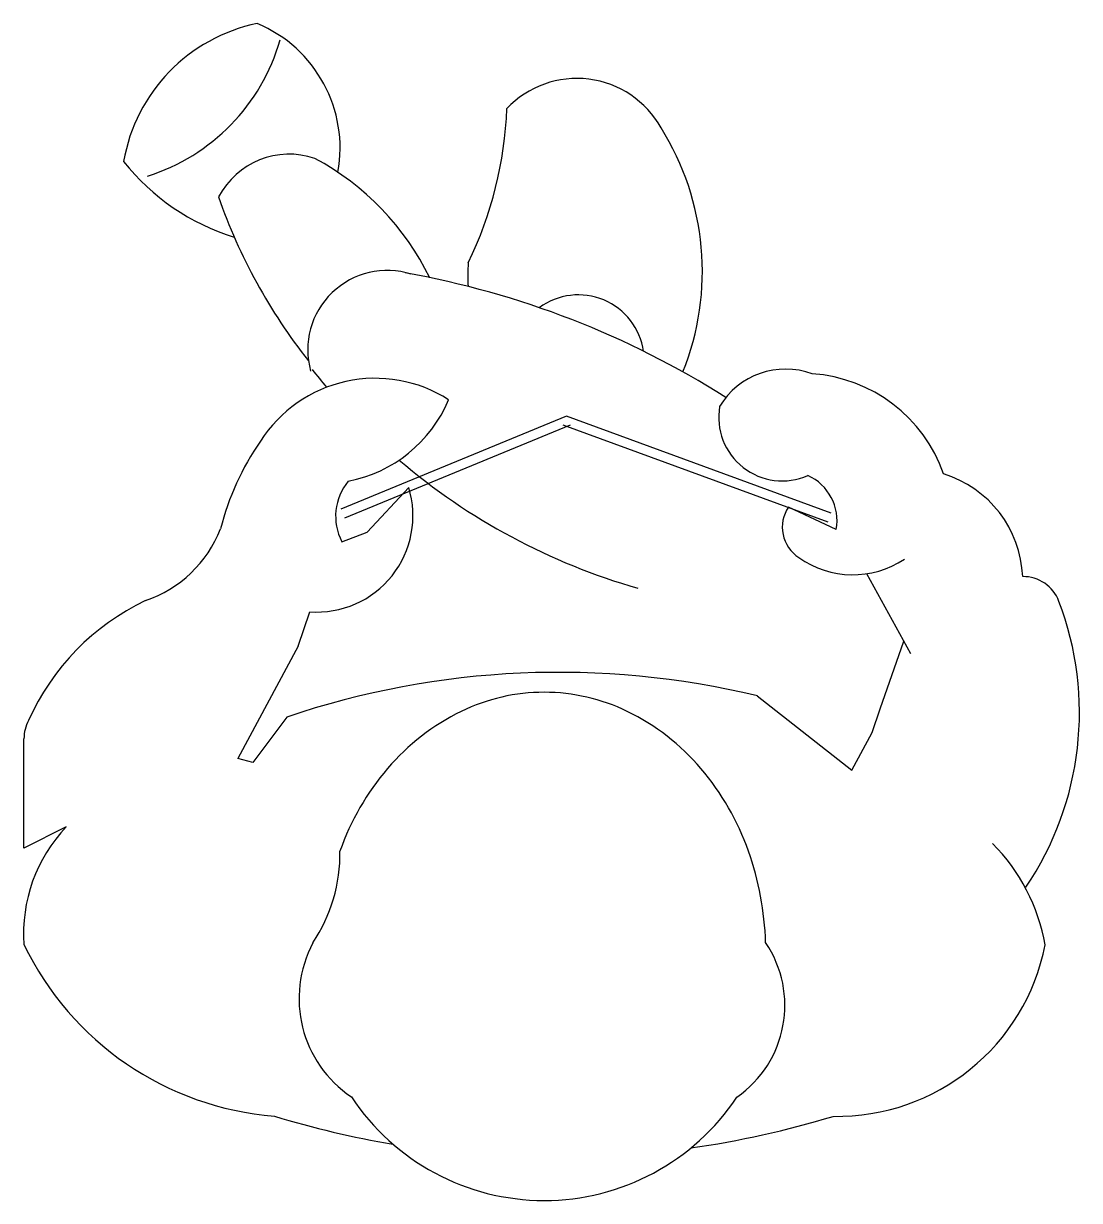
# Model space of a CAD drawing. Extents: x -54.5 to 0.3, y 0.1 to 61.1.
import ezdxf

# ---------------------------------------------------------------- set-up
doc = ezdxf.new("R2010")
doc.units = 0
doc.header["$LTSCALE"] = 50
doc.header["$MEASUREMENT"] = 0
doc.layers.get('0').update_dxf_attribs({"linetype": 'CONTINUOUS'})

msp = doc.modelspace()

# ---------------------------------------------------------------- linework, layer by layer
at = {"color": 0, "linetype": 'ByBlock'}
for p, q in [((-26.355, 40.767), (-38.063, 35.937)), ((-26.164, 40.304), (-37.873, 35.475)), ((-12.606, 35.743), (-26.355, 40.767)), ((-12.778, 35.274), (-26.527, 40.297)), ((-36.689, 34.754), (-34.536, 37.071)), ((-12.352, 34.894), (-14.83, 36.052)), ((-38.013, 34.258), (-36.689, 34.754)), ((-8.486, 28.439), (-10.758, 32.595)), ((-40.279, 28.843), (-39.67, 30.617)), ((-40.279, 28.843), (-43.41, 23.001)), ((-10.076, 25.59), (-8.847, 29.1)), ((-16.446, 26.252), (-11.543, 22.403)), ((-40.869, 25.156), (-42.628, 22.805)), ((-10.481, 24.353), (-10.076, 25.59)), ((-54.506, 18.353), (-54.504, 24.035)), ((-11.543, 22.403), (-10.481, 24.353)), ((-42.628, 22.805), (-43.41, 23.001)), ((-52.307, 19.458), (-54.506, 18.353))]:
    msp.add_line(p, q, dxfattribs=at)
for centre, radius, start, end in [((-40.615, 52.476), 8.848, 101.65187, 170.189), ((-45.1, 54.682), 7, 349.64813, 67.33177), ((-51.204, 63.138), 10.388, 287.43079, 344.07892), ((-25.812, 53.294), 5, 29.12784, 136.58544), ((-49.43, 57.483), 20, 334.04828, 357.84255), ((-33.299, 48.281), 14, 338.12353, 32.13313), ((-40.746, 50.241), 4.123, 71.01132, 152.55481), ((-40.136, 61.284), 11.743, 218.44083, 252.88938), ((-45.98, 41.862), 13.928, 25.88187, 61.83032), ((-16.856, 61.722), 29.167, 199.17584, 218.32276), ((-35.656, 44.209), 4.123, 72.36159, 195.50955), ((-23.475, 48.052), 8, 175.13287, 183.94437), ((-42.815, 2.737), 46.183, 57.61297, 79.89836), ((-25.737, 43.633), 3.429, 8.44788, 126.22109), ((-13.552, 63.658), 33.088, 218.22008, 220.27174), ((-14.975, 39.212), 4, 69.81715, 149.01023), ((-14.102, 35.239), 7.744, 19.09543, 86.24257), ((-36.275, 35.664), 7.071, 57.4076, 147.4076), ((-38.989, 44.352), 7.071, 280.65616, 337.28914), ((-15.153, 40.713), 3.299, 170.25013, 293.71633), ((-30.598, 31.434), 14.142, 145.35563, 165.71977), ((-13.552, 63.658), 33.088, 229.51912, 254.05578), ((-35.443, 35.576), 2.888, 140.78322, 207.16208), ((-14.877, 35.352), 2.566, 349.71214, 65.81608), ((-8.486, 32.212), 5.815, 2.31467, 72.98755), ((-39.317, 35.604), 5, 265.95136, 17.05156), ((-13.289, 35.007), 1.861, 145.86901, 237.36965), ((-50.265, 37.258), 6.403, 288.86946, 338.60313), ((-11.493, 37.335), 4.797, 234.29781, 303.91008), ((-2.66, 30.447), 2, 20.9093, 90.4292), ((-42.846, 19.902), 12.499, 115.33339, 156.03612), ((-15.883, 25.395), 16.155, 325.89509, 20.9093), ((-26.765, -16.488), 43.968, 76.42598, 108.70943), ((-27.506, 16.598), 9.846, 89.98166, 115.91303), ((-27.506, 16.598), 9.846, 64.05028, 89.98166), ((-26.648, 14.831), 11.811, 115.91303, 139.55558), ((-28.366, 14.831), 11.811, 40.40773, 64.05028), ((-52.504, 24.034), 2, 151.82537, 179.98166), ((-25.306, 13.687), 13.574, 139.55558, 160.54634), ((-29.709, 13.688), 13.574, 19.41697, 40.40773), ((-46.528, 13.926), 8, 136.25241, 184.10659), ((-11.421, 11.544), 10.074, 10.24442, 44.48879), ((-46.505, 18.096), 8.401, 326.40639, 0.76122), ((-31.816, 12.945), 15.809, 1.85234, 19.41697), ((-34.07, 10.556), 6.159, 151.99151, 236.04429), ((-20.818, 10.204), 5.8, 304.7776, 34.10437), ((-40.233, 20.25), 15.853, 205.79077, 265.37927), ((-12.321, 15.457), 11.019, 269.01458, 348.90178), ((-27.508, 12.077), 12, 213.53897, 326.42435), ((-26.995, 52.295), 50, 253.1237, 260.37416), ((-26.995, 52.295), 50, 278.16459, 286.83961)]:
    msp.add_arc(centre, radius, start, end, dxfattribs=at)

doc.saveas('drawing.dxf')
